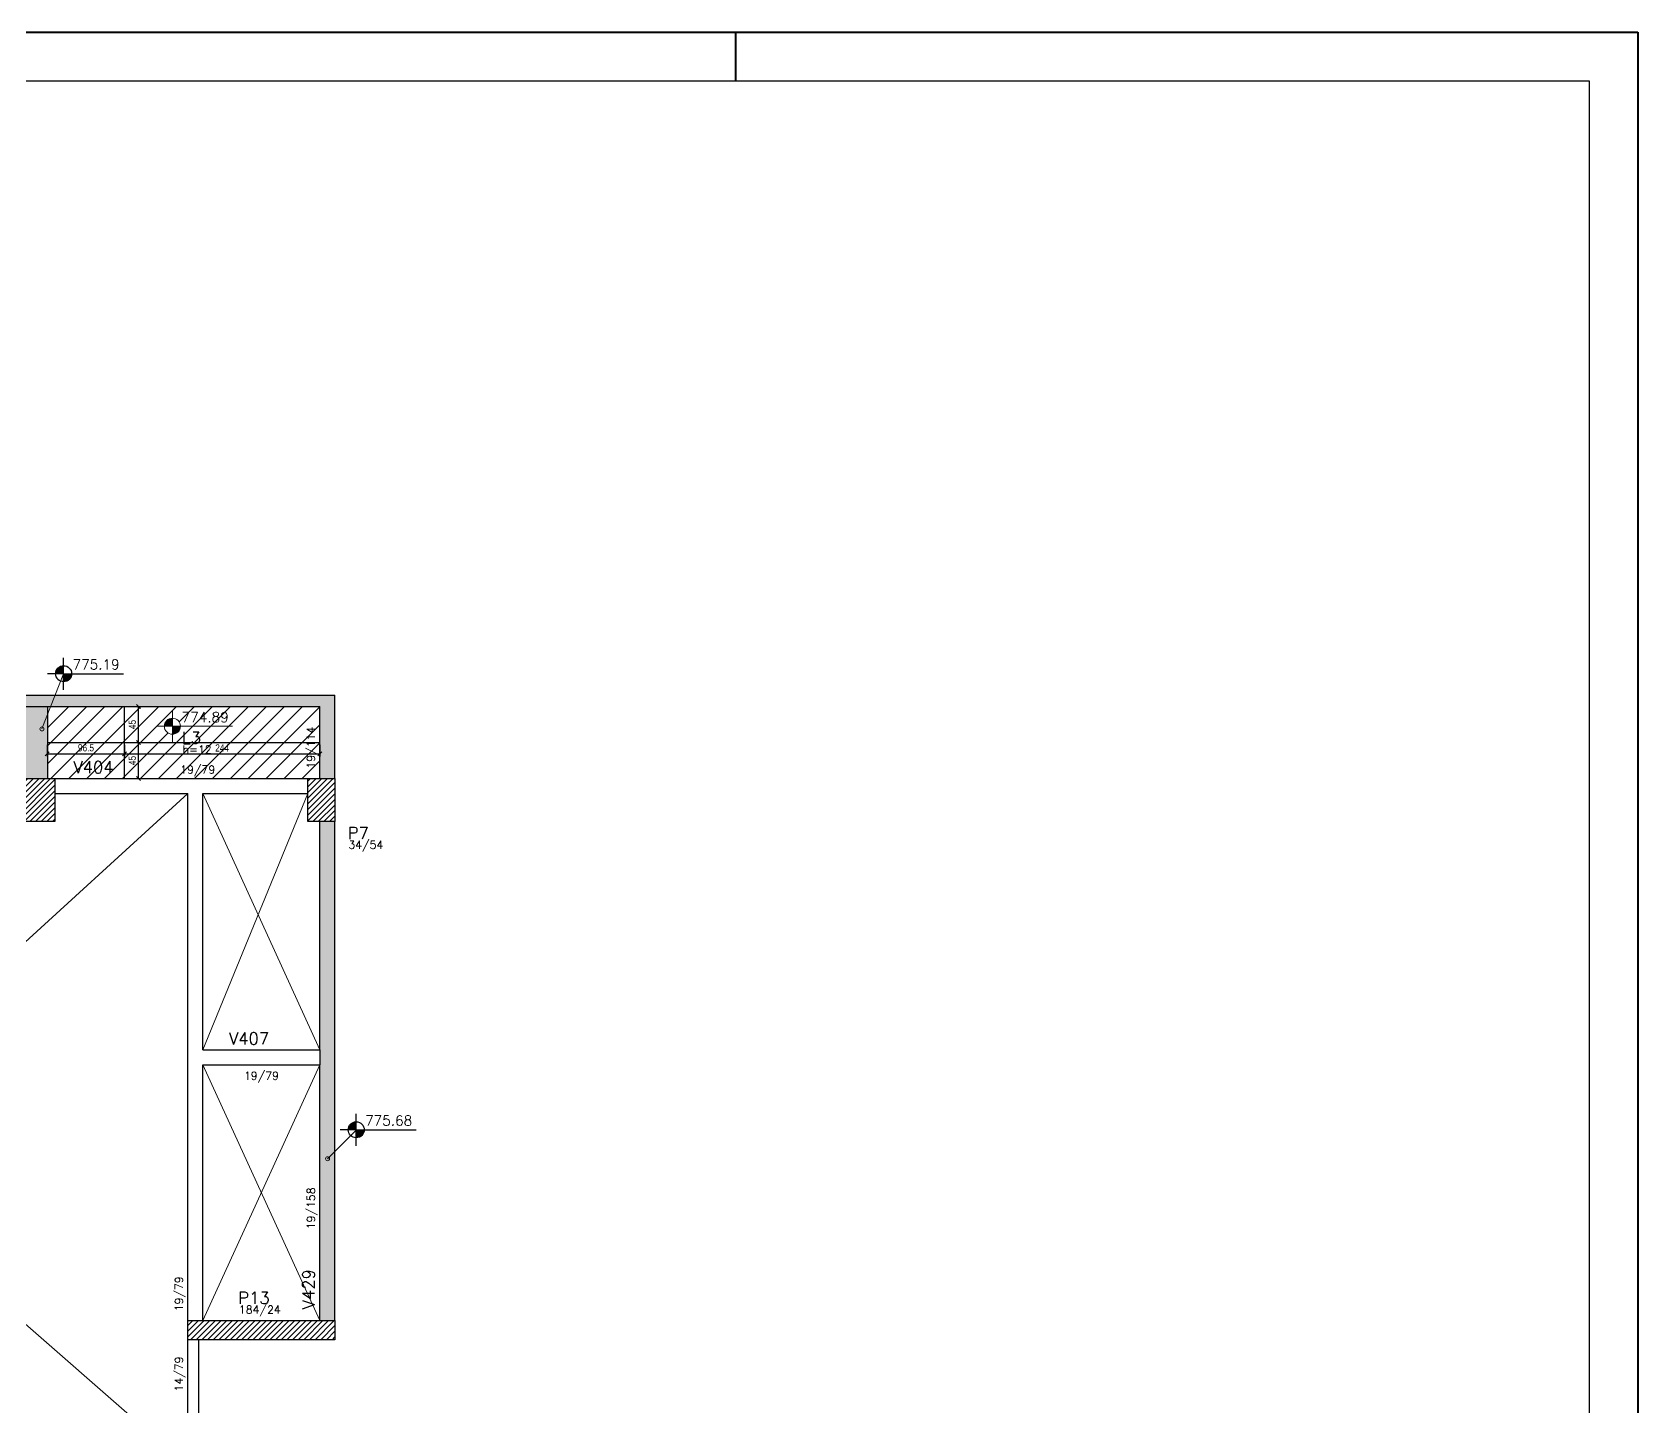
# Model space of a CAD drawing. Extents: x 8513 to 14085, y 7177 to 10799.
# Drawn here: x 12078 to 14085, y 9080 to 10799 of the extents above; entities that cross this region are included whole.
import ezdxf

# ---------------------------------------------------------------- set-up
doc = ezdxf.new("R2010")
doc.units = 0
for name, color, linetype in [('COTA', 241, 'Continuous'), ('Painéis', 200, 'Continuous'), ('Pilares', 5, 'Continuous'), ('VIGAS', 3, 'Continuous'), ('Vázio', 240, 'Continuous')]:
    doc.layers.add(name, color=color, linetype=linetype)
for name, color, linetype, lineweight in [('EST-LAJE-TEXT', 7, 'Continuous', 9), ('EST-PILAR-TEXT', 7, 'Continuous', 9), ('EST-SIMB-Spot Elevations', 7, 'Continuous', 9), ('EST-VIGA', 7, 'Continuous', 30), ('EST-VIGA-TEXT', 7, 'Continuous', 9), ('FOLHA', 255, 'Continuous', 40), ('REAPROVEITAMENTO', 7, 'Continuous', 9)]:
    doc.layers.add(name, color=color, linetype=linetype, lineweight=lineweight)
doc.styles.add('COTA TECNICA-50', font='techl___.ttf', dxfattribs={"height": 9})
doc.styles.add('RomanS_IV50', font='romans_IV50.ttf', dxfattribs={"height": 11.25})
doc.styles.add('RomanS_IV50_B', font='', dxfattribs={"height": 18.75})
doc.styles.add('RomanS_IV50_B_1', font='', dxfattribs={"height": 22.5})
doc.styles.get('RomanS_IV50_B').set_extended_font_data('RomanS_IV50', bold=True)
doc.styles.get('RomanS_IV50_B_1').set_extended_font_data('RomanS_IV50', bold=True)
doc.dimstyles.new('PAINEL', dxfattribs={"dimtxt": 9, "dimasz": 5, "dimexe": 3, "dimexo": 3, "dimgap": 3, "dimtad": 1, "dimdec": 1, "dimzin": 12, "dimdsep": 46, "dimtxsty": 'COTA TECNICA-50', "dimblk": 'OBLIQUE', "dimcen": 0, "dimclrd": 4, "dimclre": 4, "dimclrt": 1, "dimadec": 1, "dimazin": 3, "dimtfac": 1, "dimtdec": 1, "dimtmove": 0, "dimatfit": 3, "dimldrblk": 'OBLIQUE', "dimfxl": 1, "dimtolj": 1, "dimtzin": 12, "dimarcsym": 0})
pattern_1 = [(45, (9850.35, 9085.8404), (-3.535534, 3.535534), [])]

# ---------------------------------------------------------------- blocks, each defined once
blk = doc.blocks.new('FA_Floor_TAG_SURVEY_R01 - NIV_TIT_H_TXT1__TXT2-2303193-1º PAVIMENTO')
at = {"layer": 'EST-LAJE-TEXT'}
h = blk.add_hatch(color=256, dxfattribs=at)
edge = h.paths.add_edge_path(flags=0)
edge.add_line((-0.28, 0.405), (-0.48, 0.405))
edge.add_arc((-0.28, 0.405), 0.2, 90, 180, ccw=False)
edge.add_line((-0.28, 0.605), (-0.28, 0.405))
h = blk.add_hatch(color=256, dxfattribs=at)
edge = h.paths.add_edge_path(flags=0)
edge.add_line((-0.28, 0.405), (-0.08, 0.405))
edge.add_arc((-0.28, 0.405), 0.2, -90, 0, ccw=False)
edge.add_line((-0.28, 0.205), (-0.28, 0.405))
for p, q in [((-0.28, 0.005), (-0.28, 0.805)), ((-0.28, 0.405), (-0.68, 0.405)), ((-0.28, 0.405), (1.22, 0.405))]:
    blk.add_line(p, q, dxfattribs=at)
blk.add_circle((-0.28, 0.405), 0.2, dxfattribs=at)
blk = doc.blocks.new('Spot Elevations - Nivel_Planta-2363176-1º PAVIMENTO')
at = {"layer": 'EST-SIMB-Spot Elevations'}
h = blk.add_hatch(color=256, dxfattribs=at)
edge = h.paths.add_edge_path(flags=0)
edge.add_line((0, 0), (-0.2, 0))
edge.add_arc((0, 0), 0.2, 90, 180, ccw=False)
edge.add_line((0, 0.2), (0, 0))
h = blk.add_hatch(color=256, dxfattribs=at)
edge = h.paths.add_edge_path(flags=0)
edge.add_line((0, 0), (0.2, 0))
edge.add_arc((0, 0), 0.2, 270, 360, ccw=False)
edge.add_line((0, -0.2), (0, 0))
at = {"layer": 'EST-SIMB-Spot Elevations', "lineweight": 30}
for p, q in [((0, 0), (-0.4, 0)), ((0, -0.4), (0, 0.4)), ((0, 0), (1.5, 0))]:
    blk.add_line(p, q, dxfattribs=at)
at = {"layer": 'EST-SIMB-Spot Elevations'}
for p, q in [((0, -0.2), (0, 0.2)), ((0, -0.15), (0, 0.15))]:
    blk.add_line(p, q, dxfattribs=at)
at = {"layer": 'EST-SIMB-Spot Elevations', "lineweight": 30}
blk.add_circle((0, 0), 0.2, dxfattribs=at)
blk = doc.blocks.new('_Oblique')
at = {"color": 0, "linetype": 'ByBlock', "lineweight": -2}
blk.add_line((-0.5, -0.5), (0.5, 0.5), dxfattribs=at)
blk = doc.blocks.new('*D535')
at = {"layer": 'COTA', "color": 4, "lineweight": -2, "transparency": 16777216}
for p, q in [((12097.3, 9907.8), (12097.3, 9893.4)), ((12097.3, 9896.4), (12193.8, 9896.4)), ((12193.8, 9907.8), (12193.8, 9893.4))]:
    blk.add_line(p, q, dxfattribs=at)
at = {"layer": 'Defpoints', "color": 0, "transparency": 16777216}
for p in [(12097.3, 9910.8), (12193.8, 9910.8), (12193.8, 9896.4)]:
    blk.add_point(p, dxfattribs=at)
at = {"layer": 'COTA', "color": 4, "lineweight": -2, "transparency": 16777216, "xscale": 5, "yscale": 5, "zscale": 5, "rotation": 180}
blk.add_blockref('_Oblique', (12097.3, 9896.4), dxfattribs=at)
at = {"layer": 'COTA', "color": 4, "lineweight": -2, "transparency": 16777216, "xscale": 5, "yscale": 5, "zscale": 5}
blk.add_blockref('_Oblique', (12193.8, 9896.4), dxfattribs=at)
at = {"layer": 'COTA', "color": 1, "transparency": 16777216, "insert": (12145.6, 9904.1), "char_height": 9, "attachment_point": 5, "style": 'COTA TECNICA-50'}
blk.add_mtext('\\A1;96.5', dxfattribs=at)
blk = doc.blocks.new('*D536')
at = {"layer": 'COTA', "color": 4, "lineweight": -2, "transparency": 16777216}
for p, q in [((12193.8, 9907.8), (12193.8, 9893.4)), ((12193.8, 9896.4), (12437.8, 9896.4)), ((12437.8, 9907.8), (12437.8, 9893.4))]:
    blk.add_line(p, q, dxfattribs=at)
at = {"layer": 'Defpoints', "color": 0, "transparency": 16777216}
for p in [(12193.8, 9910.8), (12437.8, 9910.8), (12437.8, 9896.4)]:
    blk.add_point(p, dxfattribs=at)
at = {"layer": 'COTA', "color": 4, "lineweight": -2, "transparency": 16777216, "xscale": 5, "yscale": 5, "zscale": 5, "rotation": 180}
blk.add_blockref('_Oblique', (12193.8, 9896.4), dxfattribs=at)
at = {"layer": 'COTA', "color": 4, "lineweight": -2, "transparency": 16777216, "xscale": 5, "yscale": 5, "zscale": 5}
blk.add_blockref('_Oblique', (12437.8, 9896.4), dxfattribs=at)
at = {"layer": 'COTA', "color": 1, "transparency": 16777216, "insert": (12315.8, 9904), "char_height": 9, "attachment_point": 5, "style": 'COTA TECNICA-50'}
blk.add_mtext('\\A1;244', dxfattribs=at)
blk = doc.blocks.new('*D537')
at = {"layer": 'COTA', "color": 4, "lineweight": -2, "transparency": 16777216}
for p, q in [((12196.8, 9910.8), (12214.1, 9910.8)), ((12211.1, 9865.8), (12211.1, 9910.8)), ((12196.8, 9865.8), (12214.1, 9865.8))]:
    blk.add_line(p, q, dxfattribs=at)
at = {"layer": 'Defpoints', "color": 0, "transparency": 16777216}
for p in [(12193.8, 9910.8), (12211.1, 9910.8), (12193.8, 9865.8)]:
    blk.add_point(p, dxfattribs=at)
at = {"layer": 'COTA', "color": 4, "lineweight": -2, "transparency": 16777216, "xscale": 5, "yscale": 5, "zscale": 5}
for p, rotation in [((12211.1, 9910.8), 90), ((12211.1, 9865.8), 270)]:
    blk.add_blockref('_Oblique', p, dxfattribs=dict(at, rotation=rotation))
at = {"layer": 'COTA', "color": 1, "transparency": 16777216, "insert": (12203.5, 9888.3), "char_height": 9, "attachment_point": 5, "rotation": 90, "style": 'COTA TECNICA-50'}
blk.add_mtext('\\A1;45', dxfattribs=at)
blk = doc.blocks.new('*D538')
at = {"layer": 'COTA', "color": 4, "lineweight": -2, "transparency": 16777216}
for p, q in [((12196.8, 9955.8), (12214.1, 9955.8)), ((12211.1, 9910.8), (12211.1, 9955.8)), ((12196.8, 9910.8), (12214.1, 9910.8))]:
    blk.add_line(p, q, dxfattribs=at)
at = {"layer": 'Defpoints', "color": 0, "transparency": 16777216}
for p in [(12193.8, 9955.8), (12211.1, 9955.8), (12193.8, 9910.8)]:
    blk.add_point(p, dxfattribs=at)
at = {"layer": 'COTA', "color": 4, "lineweight": -2, "transparency": 16777216, "xscale": 5, "yscale": 5, "zscale": 5}
for p, rotation in [((12211.1, 9955.8), 90), ((12211.1, 9910.8), 270)]:
    blk.add_blockref('_Oblique', p, dxfattribs=dict(at, rotation=rotation))
at = {"layer": 'COTA', "color": 1, "transparency": 16777216, "insert": (12203.5, 9933.3), "char_height": 9, "attachment_point": 5, "rotation": 90, "style": 'COTA TECNICA-50'}
blk.add_mtext('\\A1;45', dxfattribs=at)

msp = doc.modelspace()

# ---------------------------------------------------------------- hatches: boundary and pattern name
at = {"layer": 'EST-VIGA', "true_color": 0xe1e1e1}
for points in [[(10928.167, 9955.84), (12437.85, 9955.84), (12437.85, 9969.84), (9864.35, 9969.84), (9864.35, 9955.84), (10514.537, 9955.84)], [(12097.35, 9865.84), (12097.35, 9955.84), (12067.35, 9955.84), (12067.35, 9865.84)], [(12456.85, 9865.84), (12456.85, 9969.84), (12437.85, 9969.84), (12437.85, 9865.84)], [(12456.85, 9188.34), (12456.85, 9811.84), (12437.85, 9811.84), (12437.85, 9188.34)]]:
    msp.add_hatch(color=254, dxfattribs=at).paths.add_polyline_path(points, flags=0)
at = {"layer": 'Pilares'}
h = msp.add_hatch(dxfattribs=at)
h.set_pattern_fill('FP_1', color=5, style=0, pattern_type=2)
h.set_pattern_definition(pattern_1)
h.paths.add_polyline_path([(12106.85, 9811.84), (12106.85, 9865.84), (12057.85, 9865.84), (12057.85, 9811.84)], flags=0)
h = msp.add_hatch(dxfattribs=at)
h.set_pattern_fill('FP_1', color=5, style=0, pattern_type=2)
h.set_pattern_definition(pattern_1)
h.paths.add_polyline_path([(12456.85, 9811.84), (12456.85, 9865.84), (12422.85, 9865.84), (12422.85, 9811.84)], flags=0)
h = msp.add_hatch(dxfattribs=at)
h.set_pattern_fill('FP_1', color=5, style=0, pattern_type=2)
h.set_pattern_definition(pattern_1)
h.paths.add_polyline_path([(12456.85, 9164.34), (12456.85, 9188.34), (12272.85, 9188.34), (12272.85, 9164.34)], flags=0)
at = {"layer": 'REAPROVEITAMENTO'}
h = msp.add_hatch(dxfattribs=at)
h.set_pattern_fill('ANSI31', color=251, scale=5, style=0)
h.set_pattern_definition([(45, (0, 166.471), (-11.22532, 11.22532), [])])
h.paths.add_polyline_path([(12193.85, 9910.84), (12193.85, 9865.84), (12422.85, 9865.84), (12437.85, 9865.84), (12437.85, 9910.84)])
h.paths.add_polyline_path([(12437.85, 9910.84), (12437.85, 9955.84), (12193.85, 9955.84), (12193.85, 9910.84), (12253.6, 9910.84), (12253.6, 9921.09, -0.41421356), (12243.6, 9931.09, -1), (12263.6, 9931.09, -0.41421356), (12253.6, 9921.09), (12253.6, 9910.84)])
h.paths.add_polyline_path([(12193.85, 9910.84), (12193.85, 9955.84), (12101.609, 9955.84), (12097.35, 9944.998), (12097.35, 9910.84)])
h.paths.add_polyline_path([(12193.85, 9910.84), (12097.35, 9910.84), (12097.35, 9865.84), (12106.85, 9865.84), (12193.85, 9865.84)])
h.paths.add_polyline_path([(12057.85, 9841.84), (12057.85, 9865.84), (12067.35, 9865.84), (12067.35, 9895.34), (11823.35, 9895.34), (11823.35, 9841.84)])
h.paths.add_polyline_path([(11823.35, 9841.84), (11823.35, 9895.34), (11579.35, 9895.34), (11579.35, 9841.84)])
h.paths.add_polyline_path([(11349.35, 9895.34), (11349.35, 9865.84), (11366.85, 9865.84), (11366.85, 9841.84), (11579.35, 9841.84), (11579.35, 9895.34)])
h.paths.add_polyline_path([(11358.691, 9955.84), (11349.35, 9931.969), (11349.35, 9895.34), (11579.35, 9895.34), (11579.35, 9955.84)])
h.paths.add_polyline_path([(11823.35, 9895.34), (11823.35, 9955.84), (11579.35, 9955.84), (11579.35, 9895.34)])
h.paths.add_polyline_path([(11823.35, 9955.84), (11823.35, 9895.34), (12067.35, 9895.34), (12067.35, 9955.84)])

# ---------------------------------------------------------------- linework, layer by layer
at = {"color": 30}
for p, q in [((8665.724, 10737.67), (14024.446, 10737.67)), ((14024.446, 10737.67), (14024.446, 7238.346))]:
    msp.add_line(p, q, dxfattribs=at)
at = {"layer": 'EST-SIMB-Spot Elevations'}
for p, q in [((12090.566, 9927.729), (12117.685, 9996.759)), ((12447.565, 9390.582), (12483.71, 9426.727)), ((12483.71, 9426.727), (12483.425, 9426.727))]:
    msp.add_line(p, q, dxfattribs=at)
for centre in [(12090.566, 9927.729), (12447.565, 9390.582)]:
    msp.add_circle(centre, 2.5, dxfattribs=at)
at = {"layer": 'FOLHA'}
for p, q in [((8513.315, 10798.634), (14085.41, 10798.634)), ((12957.579, 10798.634), (12957.579, 10737.67)), ((14085.41, 10798.634), (14085.41, 7177.382))]:
    msp.add_line(p, q, dxfattribs=at)
at = {"layer": 'Painéis', "ltscale": 70}
for p, q in [((12193.85, 9865.84), (12193.85, 9955.84)), ((12097.35, 9910.84), (12437.85, 9910.84))]:
    msp.add_line(p, q, dxfattribs=at)
at = {"layer": 'Pilares', "color": 5}
for p, q in [((12057.85, 9865.84), (12106.85, 9865.84)), ((12106.85, 9865.84), (12106.85, 9811.84)), ((12422.85, 9811.84), (12422.85, 9865.84)), ((12422.85, 9865.84), (12456.85, 9865.84)), ((12456.85, 9865.84), (12456.85, 9811.84)), ((12106.85, 9811.84), (12057.85, 9811.84)), ((12456.85, 9811.84), (12422.85, 9811.84)), ((12272.85, 9164.34), (12272.85, 9188.34)), ((12272.85, 9188.34), (12456.85, 9188.34)), ((12456.85, 9188.34), (12456.85, 9164.34)), ((12456.85, 9164.34), (12272.85, 9164.34))]:
    msp.add_line(p, q, dxfattribs=at)
at = {"layer": 'VIGAS', "color": 3}
for p, q in [((9864.35, 9955.84), (12437.85, 9955.84)), ((12067.35, 9969.84), (12437.85, 9969.84)), ((12437.85, 9969.84), (12456.85, 9969.84)), ((12437.85, 9865.84), (12437.85, 9955.84)), ((12456.85, 9865.84), (12456.85, 9969.84)), ((12106.85, 9865.84), (12422.85, 9865.84)), ((12106.85, 9846.84), (12272.85, 9846.84)), ((12272.85, 9188.34), (12272.85, 9846.84)), ((12291.85, 9526.84), (12291.85, 9846.84)), ((12291.85, 9846.84), (12422.85, 9846.84)), ((12437.85, 9526.84), (12437.85, 9811.84)), ((12456.85, 9188.34), (12456.85, 9811.84)), ((12291.85, 9526.84), (12437.85, 9526.84)), ((12291.85, 9188.34), (12291.85, 9507.84)), ((12291.85, 9507.84), (12437.85, 9507.84)), ((12437.85, 9188.34), (12437.85, 9507.84)), ((12272.85, 9006.34), (12272.85, 9164.34)), ((12286.85, 9006.34), (12286.85, 9164.34))]:
    msp.add_line(p, q, dxfattribs=at)
at = {"layer": 'Vázio'}
for p, q in [((12097.35, 9955.84), (12097.35, 9865.84)), ((12437.85, 9526.835), (12437.85, 9507.84))]:
    msp.add_line(p, q, dxfattribs=at)
at = {"layer": 'Vázio', "linetype": 'Continuous', "lineweight": 9}
for p, q in [((11351.85, 9006.34), (12272.85, 9846.84)), ((12437.845, 9526.851), (12291.855, 9846.83)), ((12291.855, 9526.853), (12422.845, 9846.828)), ((12272.85, 9006.34), (11351.85, 9811.84)), ((12291.855, 9188.351), (12437.845, 9507.83)), ((12291.855, 9507.83), (12437.845, 9188.351))]:
    msp.add_line(p, q, dxfattribs=at)

# ---------------------------------------------------------------- block references
at = {"layer": 'EST-LAJE-TEXT', "xscale": 49.99999999999998, "yscale": 49.99999999999998, "zscale": 49.99999999999998}
msp.add_blockref('FA_Floor_TAG_SURVEY_R01 - NIV_TIT_H_TXT1__TXT2-2303193-1º PAVIMENTO', (12267.6, 9910.84), dxfattribs=at)
at = {"layer": 'EST-SIMB-Spot Elevations', "xscale": 49.99999999999998, "yscale": 49.99999999999998, "zscale": 49.99999999999998}
for p in [(12117.685, 9996.759), (12483.425, 9426.727)]:
    msp.add_blockref('Spot Elevations - Nivel_Planta-2363176-1º PAVIMENTO', p, dxfattribs=at)

# ---------------------------------------------------------------- texts
at = {"layer": 'EST-LAJE-TEXT', "lineweight": 50, "attachment_point": 1}
for s, insert, char_height, width, style in [('774.89', (12265.123, 9948.598), 12.5, 84.17719, 'RomanS_IV50_B'), ('L3', (12265.543, 9924.15), 15, 32.46834, 'RomanS_IV50_B_1')]:
    msp.add_mtext(s, dxfattribs=dict(at, insert=insert, char_height=char_height, width=width, style=style))
at = {"layer": 'EST-LAJE-TEXT', "lineweight": 30, "insert": (12266.299, 9907.018), "char_height": 10, "width": 48.90294, "attachment_point": 1, "style": 'RomanS_IV50'}
msp.add_mtext('h=12', dxfattribs=at)
at = {"layer": 'EST-PILAR-TEXT', "lineweight": 50, "char_height": 15, "attachment_point": 1, "style": 'RomanS_IV50_B_1'}
for s, insert, width in [('P7', (12472.793, 9805.15), 36.87762), ('P7', (12472.793, 9805.15), 36.87762), ('P13', (12335.976, 9224.06), 54.91559), ('P13', (12335.976, 9224.06), 54.91559)]:
    msp.add_mtext(s, dxfattribs=dict(at, insert=insert, width=width))
at = {"layer": 'EST-PILAR-TEXT', "lineweight": 30, "char_height": 10, "attachment_point": 1, "style": 'RomanS_IV50'}
for s, insert, width in [('34/54', (12473.549, 9788.018), 58.92403), ('34/54', (12473.549, 9788.018), 58.92403), ('184/24', (12336.732, 9206.927), 70.5485), ('184/24', (12336.732, 9206.927), 70.5485)]:
    msp.add_mtext(s, dxfattribs=dict(at, insert=insert, width=width))
at = {"layer": 'EST-SIMB-Spot Elevations', "char_height": 12.5, "width": 81.45933, "attachment_point": 1, "line_spacing_factor": 0.982397, "style": 'RomanS_IV50_B'}
for s, insert in [('775.19', (12128.743, 10014.58)), ('775.68', (12494.484, 9444.548))]:
    msp.add_mtext(s, dxfattribs=dict(at, insert=insert))
at = {"layer": 'EST-VIGA-TEXT', "lineweight": 30, "char_height": 10, "attachment_point": 1, "rotation": 90, "style": 'RomanS_IV50'}
for s, insert, width in [('19/114', (12421.846, 9878.112), 70.5485), ('19/158', (12421.846, 9302.362), 70.5485), ('19/79', (12256.846, 9199.862), 58.92403), ('14/79', (12256.846, 9099.612), 58.92403)]:
    msp.add_mtext(s, dxfattribs=dict(at, insert=insert, width=width))
at = {"layer": 'EST-VIGA-TEXT', "lineweight": 50, "char_height": 15, "width": 70.14766, "attachment_point": 1, "style": 'RomanS_IV50_B_1'}
for s, insert in [('V404', (12129.91, 9887.295)), ('V407', (12324.41, 9548.295))]:
    msp.add_mtext(s, dxfattribs=dict(at, insert=insert))
at = {"layer": 'EST-VIGA-TEXT', "lineweight": 30, "char_height": 10, "width": 58.92403, "attachment_point": 1, "style": 'RomanS_IV50'}
for insert in [(12263.4, 9881.845), (12343.113, 9499.194)]:
    msp.add_mtext('19/79', dxfattribs=dict(at, insert=insert))
at = {"layer": 'EST-VIGA-TEXT', "lineweight": 50, "insert": (12416.395, 9202.401), "char_height": 15, "width": 70.14766, "attachment_point": 1, "rotation": 90, "style": 'RomanS_IV50_B_1'}
msp.add_mtext('V429', dxfattribs=at)

# ---------------------------------------------------------------- dimensions: what is measured, and where the dimension line sits
at = {"layer": 'COTA'}
dim = msp.add_linear_dim(base=(12211.102, 9955.84), p1=(12193.85, 9910.84), p2=(12193.85, 9955.84), angle=90, dimstyle='PAINEL', override={"dimtmove": 1}, dxfattribs=at)
dim.commit()
dim.dimension.update_dxf_attribs({"geometry": '*D538', "text_midpoint": (12203.503, 9933.34)})
dim = msp.add_linear_dim(base=(12193.85, 9896.437), p1=(12097.35, 9910.84), p2=(12193.85, 9910.84), dimstyle='PAINEL', dxfattribs=at)
dim.commit()
dim.dimension.update_dxf_attribs({"geometry": '*D535', "text_midpoint": (12145.6, 9904.062)})
dim = msp.add_linear_dim(base=(12437.85, 9896.437), p1=(12193.85, 9910.84), p2=(12437.85, 9910.84), dimstyle='PAINEL', override={"dimtmove": 1}, dxfattribs=at)
dim.commit()
dim.dimension.update_dxf_attribs({"geometry": '*D536', "text_midpoint": (12315.85, 9904.003)})
dim = msp.add_linear_dim(base=(12211.102, 9910.84), p1=(12193.85, 9865.84), p2=(12193.85, 9910.84), angle=90, dimstyle='PAINEL', dxfattribs=at)
dim.commit()
dim.dimension.update_dxf_attribs({"geometry": '*D537', "text_midpoint": (12203.503, 9888.34)})

doc.saveas('drawing.dxf')
